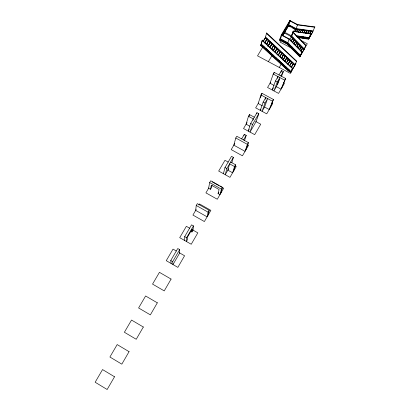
<?xml version="1.0" encoding="UTF-8"?>
<svg xmlns="http://www.w3.org/2000/svg" width="410" height="410" viewBox="0 0 410 410"><rect width="100%" height="100%" fill="white"/><g stroke="black" fill="none" stroke-linecap="round" stroke-linejoin="round"><path stroke-width="0.61" d="M184.551 240.429L184.69 236.621L191.562 224.834L193.469 225.92L193.007 230.107L191.911 231.993L190.532 231.209M193.469 225.92L186.601 237.713L186.391 241.485L187.498 239.583L187.683 236.765L192.218 228.975L191.911 231.993M196.241 205.477L195.678 210.376L207.106 216.839L208.101 212.17L209.177 210.315L197.323 203.626L196.241 205.477L208.101 212.17M220.99 192.859L222.492 187.339L210.719 180.759L209.659 182.573L208.618 188.257L210.504 189.317L211.529 187.56L212.011 185.166M210.504 189.317L211.319 185.171L219.099 189.528L218.074 193.556L219.97 194.622L221.436 189.164L222.492 187.339M208.147 215.045L209.177 210.315M223.414 173.696L224.998 167.5L231.506 156.343L233.377 157.378L231.84 162.719M233.377 157.378L226.873 168.546L225.223 174.701L228.616 168.858M288.691 71.273L260.745 45.577L262.328 40.144L292.586 68.173L290.552 72.99L292.586 68.173M235.77 137.996L233.823 145.166L245.026 151.341L247.389 144.381L248.409 142.624L236.796 136.248L235.77 137.996L247.389 144.381M262.328 40.144L260.745 45.577M265.07 38.627L266.618 32.99L296.656 61.146L294.559 66.061L294.165 65.692M265.111 42.681L266.987 38.924L265.127 37.935L263.271 41.041M264.968 42.614L266.823 39.514L268.678 40.498L268.34 41.666L267.914 41.277M268.181 46.32L270.364 42.071L268.509 41.082L266.356 44.7M254.328 117.219L249.485 114.58L248.48 116.302L246.102 124.174L249.731 126.157M248.931 116.409L249.485 114.58M268.043 46.263L270.19 42.65L272.045 43.634L270.467 46.843M243.97 135.546L244.345 134.331L246.2 135.351L244.462 140.789M234.53 166.573L232.608 172.789L227.863 170.155L229.61 163.841L234.53 166.573L235.571 164.779L230.651 162.058M233.608 171.062L235.571 164.779M273.357 46.34L273.721 45.192L271.866 44.213L270.031 47.304M258.797 113.708L252.529 124.481L249.997 132.087L256.06 121.662L258.797 113.708L256.957 112.709L250.679 123.471L248.214 131.113L249.172 129.468M271.707 48.857L273.537 45.766L275.387 46.75L273.506 50.45M270.18 107.886L273.414 99.481L261.954 93.301L260.965 94.987L258.172 103.535L262.292 105.77M252.929 120.135L253.324 118.941L248.48 116.302M260.447 97.887L261.954 93.301M281.444 34.737L289.25 38.868L302.052 51.834L299.874 56.882L287.256 44.208L279.574 40.139L281.245 35.07L289.875 20.5L297.65 24.585L314.849 26.906L312.394 32.523M273.378 50.404L275.202 47.319L277.052 48.298L275.166 51.993M281.813 34.937L280.327 39.427L289.286 44.172L288.871 45.305L292.12 47.027L291.694 48.144L294.939 49.861L294.503 50.968L297.737 52.68L297.291 53.771L300.515 55.483L287.861 42.737L280.517 38.853M256.573 113.847L256.957 112.709M276.401 53.997L278.708 49.846L276.863 48.862L275.043 51.947M282.352 35.444L288.071 25.779L289.875 20.5M246.01 149.64L248.409 142.624M282.592 35.603L288.45 25.692L290.049 21.023M279.979 52.495L280.363 51.383L278.518 50.404M265.183 99.276L265.777 97.585L263.179 102.039L260.299 110.362L260.924 109.285M281.957 87.535L285.585 78.479L274.208 72.385L273.234 74.046L270.036 83.245L274.136 85.449M273.803 73.544L274.208 72.385M278.057 55.529L280.168 51.942L282.008 52.921L280.117 56.58M265.014 103.033L262.072 111.325L264.578 107.01L267.612 98.574L265.014 103.033L263.179 102.039M280.01 56.544L281.813 53.469L283.648 54.448L281.757 58.097M292.525 39.073L292.955 37.915L290.962 36.864L293.386 31.011L293.15 32.667M291.894 35.096L293.334 31.145L310.929 33.671L308.976 38.263L307.315 37.387L306.823 38.566L303.513 36.823L303.036 38.002L299.746 36.264L299.29 37.438L296.01 35.711M291.305 37.31L293.17 32.2L292.796 32.006M277.38 78.315L278.011 76.603L275.458 80.98L272.178 89.964L273.414 87.848M281.352 58.579L283.454 54.996L285.288 55.97L283.915 58.722M294.529 31.606L295.743 29.535L297.65 24.585L297.455 24.913L289.68 20.828M277.283 81.959L273.936 90.912L276.407 86.669L279.835 77.582L277.283 81.959L275.458 80.98M280.87 72.334L281.521 70.587L283.341 71.56L281.567 76.198M282.992 60.096L285.088 56.518L286.918 57.492L285.867 59.681M296.374 31.867L297.814 29.197L299.443 30.058L298.224 32.134M291.213 41.097L292.74 38.494L294.365 39.355L293.324 41.538M277.56 84.486L279.507 79.345M299.443 30.058L299.674 29.458L301.304 30.319L301.54 29.72L303.174 30.586L301.955 32.672M273.414 99.481L269.226 109.526L264.578 107.01M288.133 60.08L288.543 59.009L286.713 58.035L284.924 61.1M295.333 41.922L295.769 40.785L294.144 39.929L292.622 42.527M297.424 37.156L297.875 35.988L301.16 37.72L301.627 36.546L304.927 38.284L305.409 37.105L308.73 38.853L297.891 37.228M296.727 43.342L297.168 42.209L295.548 41.354L294.031 43.952M286.406 62.863L288.338 59.547L290.162 60.516L288.784 63.237M303.174 30.586L303.415 29.986L305.055 30.847L303.836 32.944M295.436 45.372L296.948 42.778L298.567 43.634L297.214 46.309M291.356 63.084L291.782 62.023L289.957 61.049L288.025 64.365M285.585 78.479L281.024 89.154L276.407 86.669M305.055 30.847L305.296 30.253L306.941 31.114L305.722 33.215M294.78 65.544L290.951 72.15L289.132 71.176L289.547 70.146L285.898 68.198L286.303 67.153L282.639 65.2L283.033 64.144L279.364 62.187L279.743 61.11L276.063 59.153L276.432 58.061L272.742 56.093L273.101 54.991L269.401 53.018L269.744 51.896L266.034 49.923L266.367 48.785L262.646 46.807L262.969 45.653L261.103 44.659M299.505 46.171L299.956 45.054L298.342 44.198L296.835 46.791M292.96 64.575L293.391 63.524L291.566 62.551L289.644 65.861M306.941 31.114L307.187 30.514L308.838 31.385L307.613 33.487M300.889 47.575L301.345 46.463L299.731 45.612L298.229 48.201M308.838 31.385L309.089 30.781L310.739 31.652L310.995 31.052L312.656 31.924L308.786 38.601M299.618 49.61L301.119 47.022L302.729 47.873L302.267 48.98L301.924 48.626M299.874 56.882L302.052 51.834M303.21 49.938L303.641 50.374L305.875 45.233L293.17 32.2L292.653 32.206L305.681 45.561L305.875 45.233M298.28 37.643L308.535 39.186L310.929 33.671M304.061 49.502L300.289 56.021L298.68 55.165L299.126 54.084L295.897 52.372L296.338 51.276L293.099 49.559L293.529 48.447L290.285 46.73L290.705 45.602L279.769 39.811L279.574 40.139M294.559 66.061L294.754 65.733L294.354 65.364M303.641 50.374L303.574 49.789M289.532 65.892L291.782 62.023M299.541 49.574L301.345 46.463M299.689 49.641L300.289 48.611M309.463 33.692L310.995 31.052M309.519 33.763L310.437 32.18M291.151 67.389L293.391 63.524M218.074 193.556L218.837 192.239M291.259 67.358L293.176 64.047L294.995 65.016L265.29 37.341L265.495 37.008L295.185 64.688M292.007 66.225L292.643 65.123M300.93 50.978L302.729 47.873M314.849 26.906L314.654 27.244L297.455 24.913M301.002 51.009L302.498 48.426L304.107 49.277L291.218 36.147M301.073 51.04L301.668 50.01M308.535 39.186L312.589 32.19M296.656 61.146L296.466 61.479L266.413 33.328L266.618 32.99M295.948 63.371L290.203 73.298L257.531 55.847L262.733 47.135M171.124 263.481L170.75 260.529L177.75 248.521L179.672 249.618L179.718 252.965L172.979 264.553L172.677 261.636L179.672 249.618M241.669 138.923L244.345 134.331M278.979 74.943L281.521 70.587M286.457 62.586L288.543 59.009M303.769 32.872L305.296 30.253M296.753 46.75L298.567 43.634M305.655 33.143L307.187 30.514M243.525 139.943L246.2 135.351M280.804 75.917L283.341 71.56M287.912 64.39L290.162 60.516M298.147 48.165L299.956 45.054M298.603 47.719L299.208 46.689M307.556 33.42L309.089 30.781M292.535 42.476L294.365 39.355M283.187 59.558L285.288 55.97M196.2 209.484L192.931 215.071L204.38 221.554L210.863 210.356L199.455 203.919L198.835 204.985M208.803 187.939L205.917 192.869L217.29 199.255L223.655 188.251L219.878 186.14M234.812 143.474L231.214 149.619L242.433 155.815L248.588 145.186L247.466 144.571M247.071 122.508L243.54 128.55L254.687 134.654L260.729 124.209L255.732 121.483M258.484 102.997L255.65 107.84L266.726 113.852L272.67 103.586L271.563 102.987M270.667 82.174L267.561 87.479L278.564 93.403L284.407 83.307L283.31 82.718M279.271 67.46L281.198 64.165M300.012 32.334L301.54 29.72M300.089 32.405L301.002 30.842M293.944 43.906L295.769 40.785M294.119 43.998L295.026 42.445M284.827 61.075L286.918 57.492M301.883 32.6L303.415 29.986M295.349 45.331L297.168 42.209M301.857 52.167L289.055 39.201L289.25 38.868L287.256 44.208L287.451 43.875L300.064 56.559M292.976 32.533L293.755 31.206M291.172 36.28L291.725 35.337M290.962 36.864L291.73 35.552M291.899 35.86L291.73 36.147L304.297 48.954M294.441 31.529L295.964 28.941L312.912 31.319L313.102 30.986L296.158 28.613L288.481 24.574L282.095 35.373M279.897 56.508L282.008 52.921M289.793 39.662L291.325 37.059M296.292 31.795L297.814 29.197M291.12 41.041L292.955 37.915M281.547 58.035L283.648 54.448M298.147 32.062L299.674 29.458M276.586 53.443L278.708 49.846M277.426 52.5L278.334 50.963M278.246 54.981L280.363 51.383M278.774 54.545L279.676 53.008M281.619 35.27L290.244 20.695M272.947 50.871L275.387 46.75M280.153 38.658L279.958 38.986L287.666 43.065L300.325 55.811L307.3 43.762L301.345 40.621M282.459 35.562L288.655 25.092L297.588 29.797M279.943 40.334L280.138 40.006M282.721 35.639L287.922 26.834M268.381 61.643L271.938 55.627M280.922 40.426L279.968 42.035L291.874 48.344M274.925 51.901L277.052 48.298M269.898 47.247L272.045 43.634M271.579 48.805L273.721 45.192M272.143 48.395L272.747 47.365M266.213 44.639L268.678 40.498M266.802 44.244L267.417 43.214M267.904 46.202L270.364 42.071M263.727 40.59L264.655 39.042M264.962 38.525L265.372 38.391M264.517 43.065L266.987 38.924M292.602 32.339L293.17 32.2M293.191 31.344L310.734 34.009M296.245 35.747L309.227 37.674L309.032 38.007L296.635 36.162M288.45 25.692L295.743 29.535M288.071 25.779L288.435 25.968L288.245 26.291L287.882 26.102M288.999 26.266L290.116 26.855M292.914 28.326L295.718 29.802M284.591 32.216L291.536 35.88M284.207 32.867L291.151 36.536M281.245 35.07L289.055 39.201M287.779 59.025L288.871 59.604M273.234 74.046L284.622 80.145M260.965 94.987L272.43 101.178M250.679 123.471L252.529 124.481M228.191 162.073L224.972 160.289L218.679 171.057L229.969 177.345L236.232 166.532L235.155 165.937M224.998 167.5L226.873 168.546M212.324 181.917L218.802 185.535M209.659 182.573L221.436 189.164M189.635 228.185L186.355 226.32L179.713 237.667L191.239 244.252L197.835 232.854L192.367 229.743M184.69 236.621L186.601 237.713M176.32 251.017L173.015 249.121L166.26 260.678L177.858 267.366L184.577 255.758L179.073 252.596M170.75 260.529L172.677 261.636M289.132 71.176L260.945 45.238L264.67 47.222L264.342 48.365L268.058 50.343L267.72 51.475L271.425 53.449L271.071 54.561L274.767 56.529L274.408 57.625L278.093 59.588L277.713 60.67L281.393 62.633L281.004 63.699L284.668 65.651L284.273 66.702L287.928 68.654L287.518 69.69L291.161 71.637L261.262 44.08L261.057 44.418L290.972 71.97M262.128 40.487L292.391 68.506M266.218 39.175L267.064 39.96M267.904 40.744L268.745 41.528M269.795 42.507L270.426 43.091M271.471 44.065L272.096 44.649M273.347 45.812L273.762 46.197M274.803 47.165L275.428 47.744M276.463 48.708L277.083 49.287M278.113 50.251L278.733 50.825M279.763 51.783L280.378 52.357M281.608 53.5L282.018 53.884M283.043 54.832L283.653 55.401M284.673 56.354L285.078 56.729M286.298 57.866L286.908 58.43M288.122 59.563L288.527 59.937M291.346 62.566L291.751 62.94M266.336 39.806L266.654 40.098M269.595 42.84L270.016 43.229M271.169 44.3L271.794 44.885M272.84 45.853L273.567 46.53M274.505 47.401L275.335 48.175M276.263 49.041L276.991 49.718M281.106 53.546L281.824 54.212M282.849 55.165L283.561 55.832M286.006 58.102L286.815 58.855M287.625 59.609L288.435 60.362M290.854 62.612L291.659 63.36M292.084 38.622L292.612 39.16M293.401 39.965L294.19 40.769M296.204 42.814L297.076 43.701M297.86 44.495L298.29 44.936M292.274 38.294L292.981 39.011M293.944 39.995L294.211 40.262M296.656 42.753L297.004 43.106M300.735 46.899L301.165 47.34M302.026 48.216L302.8 49.005M293.334 31.145L293.56 31.539M114.528 376.769L107.153 389.5L95.151 382.243L102.561 369.574L114.528 376.769M129.063 351.662L121.826 364.157L109.906 357.018L117.178 344.584L129.063 351.662M143.326 327.016L136.228 339.28L124.384 332.264L131.528 320.056L143.326 327.016M157.327 302.826L150.357 314.87L138.6 307.961L145.611 295.979L157.327 302.826M171.078 279.077L164.236 290.9L152.556 284.104L159.439 272.337L171.078 279.077"/></g></svg>
